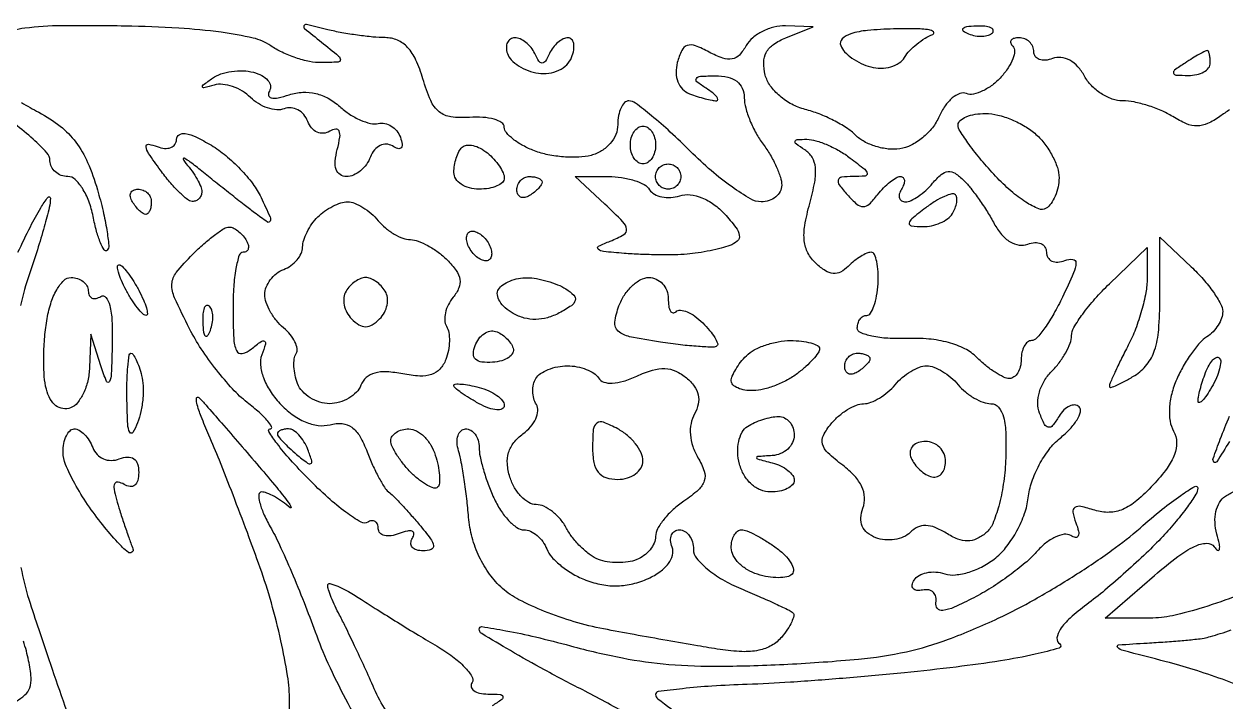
# Model space of a CAD drawing. Extents: x 0 to 102, y 0 to 135.
# Drawn here: x 84.59 to 92.66, y 46.05 to 50.6 of the extents above; entities that cross this region are included whole.
import ezdxf

# ---------------------------------------------------------------- set-up
doc = ezdxf.new("R2010")
doc.units = 0
doc.header["$MEASUREMENT"] = 0

msp = doc.modelspace()

# ---------------------------------------------------------------- linework, layer by layer
for points in [[(92.681981, 50.023216, 0.012662), (92.616142, 49.978606, -0.046897), (92.533784, 49.93067, -0.108341), (92.464247, 49.915299, -0.101894), (92.391951, 49.930059, -0.038463), (92.30004, 49.978067, 0.037403), (92.22335, 50.018333, 0.026311), (92.131982, 50.052317, 0.026674), (92.040575, 50.075672, 0.049244), (91.964324, 50.0832, -0.086342), (91.893715, 50.095485, -0.057682), (91.820014, 50.131977, -0.056227), (91.754513, 50.185743, -0.070049), (91.708086, 50.24925, 0.061565), (91.663641, 50.312252, 0.082942), (91.608947, 50.355401, 0.096726), (91.550183, 50.374198, 0.121376), (91.493609, 50.367098, -0.065783), (91.445555, 50.355591, -0.113189), (91.404898, 50.360567, -0.152124), (91.378144, 50.380868, -0.156189), (91.368, 50.412549, 0.104534), (91.360447, 50.448283, 0.099077), (91.339007, 50.47869, 0.09656), (91.306976, 50.499069, 0.093802), (91.2693, 50.5062, 0.058615), (91.235388, 50.502211, 0.175975), (91.216215, 50.489578, 0.251921), (91.213499, 50.47114, 0.109963), (91.227185, 50.449615, -0.220179), (91.239111, 50.417141, -0.070795), (91.227481, 50.365822, -0.055151), (91.196299, 50.305097, -0.037765), (91.148736, 50.243821, -0.045492), (91.089792, 50.189532, -0.052027), (91.024467, 50.149532, -0.059383), (90.962741, 50.128607, -0.144651), (90.915312, 50.132367, 0.184892), (90.871402, 50.1324, 0.084069), (90.821146, 50.102775, 0.066187), (90.77232, 50.049111, 0.0482), (90.732911, 49.978611, -0.065406), (90.687446, 49.90345, -0.051908), (90.620761, 49.835821, -0.053338), (90.544098, 49.78536, -0.083656), (90.469095, 49.761448, -0.063361), (90.391646, 49.760274, -0.046899), (90.3077, 49.777739, -0.04762), (90.230189, 49.809965, -0.074188), (90.172157, 49.852928, 0.053331), (90.11154, 49.901831, 0.025188), (90.024307, 49.951999, 0.024624), (89.926789, 49.995818, 0.031802), (89.833321, 50.025705, -0.061371), (89.744229, 50.060106, -0.055306), (89.66268, 50.116086, -0.058282), (89.59969, 50.184755, -0.092784), (89.565781, 50.256632, -0.066338), (89.555212, 50.341912, -0.124662), (89.572764, 50.408634, -0.116908), (89.62106, 50.461735, -0.05426), (89.703722, 50.505995), (89.8875, 50.580075), (89.701354, 50.585438, 0.067004), (89.624483, 50.577336, 0.056177), (89.547446, 50.549123, 0.058352), (89.481794, 50.506124, 0.091293), (89.438809, 50.454284, -0.061539), (89.392172, 50.390738, -0.160959), (89.342972, 50.364143, -0.13183), (89.280878, 50.369482, -0.035887), (89.190144, 50.409963, 0.031107), (89.096849, 50.45266, 0.171748), (89.042468, 50.454119, 0.206275), (89.005091, 50.421325, 0.047032), (88.975587, 50.340442, 0.068759), (88.967464, 50.272195, 0.088993), (88.979742, 50.210464, 0.099308), (89.011045, 50.161824, 0.109079), (89.057768, 50.130964, 0.014369), (89.109569, 50.112776, 0.014409), (89.162281, 50.097611, 0.014374), (89.208951, 50.08705, 0.054233), (89.238769, 50.084495, 0.403249), (89.247287, 50.093084, 0.18096), (89.241417, 50.109501, 0.0544), (89.213437, 50.136131, 0.019566), (89.1684, 50.1678, -0.023197), (89.106736, 50.211834, -0.409657), (89.103922, 50.233928, -0.220444), (89.13082, 50.248134, -0.011293), (89.23185, 50.251105, -0.056814), (89.314184, 50.242286, -0.107867), (89.37435, 50.214319, -0.127739), (89.411031, 50.167703, -0.098923), (89.424891, 50.10435, 0.062288), (89.434719, 50.035889, 0.029757), (89.463277, 49.95155, 0.02894), (89.504043, 49.865817, 0.036476), (89.551791, 49.79208, -0.028807), (89.599329, 49.721074, -0.02702), (89.639513, 49.643573, -0.028056), (89.667532, 49.570951, -0.078188), (89.676, 49.51713, -0.122813), (89.665468, 49.474899, -0.100768), (89.635799, 49.438927, -0.09104), (89.591423, 49.414759, -0.079446), (89.539147, 49.4064, -0.133205), (89.466129, 49.426204, -0.022269), (89.34309, 49.505805, -0.02304), (89.203488, 49.615236, -0.018625), (89.063894, 49.7448, 0.010257), (88.928826, 49.874437, 0.014497), (88.802972, 49.983795, 0.010567), (88.695083, 50.068439, 0.162437), (88.650847, 50.0832, 0.201339), (88.622322, 50.071228, 0.084685), (88.598128, 50.036396, 0.06476), (88.581687, 49.984857, 0.044893), (88.5762, 49.923867, -0.098732), (88.563081, 49.858078, -0.080132), (88.525197, 49.796779, -0.076004), (88.467731, 49.747826, -0.07466), (88.397921, 49.717913, -0.054015), (88.315015, 49.705565, -0.029872), (88.21255, 49.707594, -0.029438), (88.107768, 49.722187, -0.041544), (88.017221, 49.748252, -0.032861), (87.939733, 49.783697, -0.042369), (87.874261, 49.826537, -0.048147), (87.828447, 49.870108, -0.180489), (87.8148, 49.906683, 0.259227), (87.798074, 49.936777, 0.070519), (87.746459, 49.959544, 0.052621), (87.671282, 49.972407, 0.03318), (87.58215, 49.972227, -0.049174), (87.456736, 49.97598, -0.141483), (87.377655, 50.010284, -0.119072), (87.321058, 50.085764, -0.030021), (87.268555, 50.23125, 0.034921), (87.221722, 50.357151, 0.079515), (87.165893, 50.441508, 0.105274), (87.097788, 50.489892, 0.100646), (87.014755, 50.507355, -0.021799), (86.933467, 50.511445, -0.01071), (86.830548, 50.523363, -0.010605), (86.723995, 50.540331, -0.015176), (86.6304, 50.560228, 0.002954), (86.486376, 50.594545, 0.344702), (86.469994, 50.586915, 0.352923), (86.473673, 50.569447, 0.003013), (86.5881, 50.477163, -0.004305), (86.703018, 50.383993, -0.228307), (86.714565, 50.358949, -0.394635), (86.699578, 50.343452, -0.008676), (86.585774, 50.339691, -0.05464), (86.508015, 50.346981, -0.030046), (86.415615, 50.371833, -0.029586), (86.323818, 50.408706, -0.041495), (86.247374, 50.452888, 0.096681), (86.130106, 50.504449, 0.021923), (85.915155, 50.543039, 0.018926), (85.629578, 50.570524, 0.00969), (85.269885, 50.584459, 0.006631), (84.844045, 50.587049, 0.030403), (84.597579, 50.570272, 0.05541), (84.44285, 50.532495, 0.132747)], [(84.574963, 50.072089, 0.009499), (84.691234, 50.006858, -0.043237), (84.834448, 49.913296, -0.064483), (84.939203, 49.806745, -0.059862), (85.018475, 49.670994, -0.031793), (85.084489, 49.487524, -0.012389), (85.12204, 49.344668, -0.018365), (85.147189, 49.217697, -0.013784), (85.160897, 49.113852, -0.226004), (85.149488, 49.081688, -0.476498), (85.130242, 49.083696, -0.04594), (85.10503, 49.131458, -0.032551), (85.07872, 49.208569, -0.016585), (85.055312, 49.308287, 0.039508), (85.026292, 49.410605, 0.052681), (84.983384, 49.497077, 0.063856), (84.933968, 49.556536, 0.189688), (84.885525, 49.5756, -0.089161), (84.840875, 49.583626, -0.092534), (84.802463, 49.606664, -0.096721), (84.77619, 49.640999, -0.1082), (84.766111, 49.68135, 0.179936), (84.744015, 49.735838, 0.023212), (84.653288, 49.826141, 0.024697), (84.530846, 49.926633, 0.018276)], [(84.551274, 49.068, -0.008042), (84.634458, 49.239687, -0.018086), (84.70426, 49.366423, -0.032377), (84.752315, 49.436016, -0.708072), (84.768374, 49.430507, -0.06189), (84.761224, 49.368925, -0.007802), (84.727381, 49.238997, -0.009068), (84.681799, 49.085434, -0.007417), (84.627665, 48.922907, 0.033305), (84.568839, 48.710161, 0.018634)], [(86.360081, 45.876156, 0.042512), (86.374416, 46.058054, 0.038409), (86.360231, 46.228341, 0.014487), (86.315325, 46.463276, 0.014251), (86.251486, 46.717165, 0.016854), (86.176321, 46.953, 0.003794), (86.090465, 47.188324, 0.003028), (85.994439, 47.440772, 0.003061), (85.90268, 47.673435, 0.007722), (85.832257, 47.8413, -0.009933), (85.780593, 47.965993, -0.028149), (85.751282, 48.055444, -0.117215), (85.750321, 48.091025, -0.604347), (85.764641, 48.0951, -0.009744), (85.813019, 48.042255, -0.001175), (85.917046, 47.923521, -0.001397), (86.039959, 47.781766, -0.001149), (86.170375, 47.6298, -0.003934), (86.287862, 47.490049, -0.011762), (86.365176, 47.391995, -0.067494), (86.383384, 47.359394, -0.789459), (86.376866, 47.35485, 0.027362), (86.326097, 47.395323, 0.028268), (86.271744, 47.429536, 0.029446), (86.221534, 47.453568, 0.097186), (86.185697, 47.4606, 0.402114), (86.167686, 47.443321, 0.071784), (86.172904, 47.392259, 0.044233), (86.1989, 47.317239, 0.022447), (86.243904, 47.22795, -0.020151), (86.305691, 47.10675, -0.006715), (86.386504, 46.924679, -0.006672), (86.470696, 46.720413, -0.007556), (86.545857, 46.522237, 0.020492), (86.63163, 46.312598, 0.012595), (86.748775, 46.072872, 0.012623), (86.876845, 45.841185, 0.021964)], [(92.68098, 47.798694, -0.004269), (92.595577, 47.66352, -0.478188), (92.577063, 47.661537, -0.289707), (92.571644, 47.685608, -0.005155), (92.619511, 47.815585, -0.011142), (92.681858, 47.969243, -0.006984)], [(88.658661, 45.959185, 0.014943), (88.35803, 46.124232, -0.005588), (88.0852, 46.267441, -0.008876), (87.855304, 46.396729, -0.003495), (87.663272, 46.511067, -0.260583), (87.645983, 46.541478, -0.461973), (87.664901, 46.557817, -0.007064), (87.825884, 46.530633, -0.013154), (88.023749, 46.488932, -0.007653), (88.25895, 46.429043, 0.018176), (88.608013, 46.347942, 0.026979), (88.918879, 46.30477, 0.023569), (89.261874, 46.2921, 0.010222), (89.7183, 46.306095, 0.010249), (90.192259, 46.340085, 0.030702), (90.513074, 46.389712, 0.036306), (90.79499, 46.473053, 0.019517), (91.129261, 46.614005, 0.019045), (91.373813, 46.740129, 0.013019), (91.641884, 46.900922, 0.013139), (91.892512, 47.069674, 0.025735), (92.081011, 47.219115, -0.009993), (92.229466, 47.344615, -0.019178), (92.354181, 47.438143, -0.019224), (92.448145, 47.497931, -0.578894), (92.4678, 47.486644, -0.142444), (92.455737, 47.44516, -0.01521), (92.398778, 47.361254, -0.017764), (92.322819, 47.263851, -0.013394), (92.232831, 47.162204, -0.014053), (92.122967, 47.051042, -0.008313), (91.986055, 46.924377, -0.008314), (91.845086, 46.802403, -0.014123), (91.7227, 46.705757, 0.022192), (91.611918, 46.615336, 0.060505), (91.545233, 46.539459, 0.1204), (91.523417, 46.481588, 0.292454), (91.542347, 46.442219, -0.648255), (91.538606, 46.414276, -0.016954), (91.377176, 46.37245, -0.016261), (91.143604, 46.328232, -0.008224), (90.846927, 46.286989, -0.005624), (90.499601, 46.248474, -0.003975), (90.108705, 46.21271, -0.004011), (89.734501, 46.184491, -0.008446), (89.44351, 46.169826, 0.007143), (89.20839, 46.158591, 0.011815), (89.010398, 46.141589, 0.005486), (88.847173, 46.121864, 0.3753), (88.83016, 46.102525, 0.23722), (88.844232, 46.074293, 0.00258), (89.022644, 45.942176, 0.007383)], [(92.734631, 46.766597, -0.019083), (92.50767, 46.686941, -0.0195), (92.298593, 46.631236, -0.055404), (92.148923, 46.6146), (91.84741, 46.6146), (92.178755, 46.901545, -0.016108), (92.33341, 47.026992, -0.051407), (92.44683, 47.095994, -0.096711), (92.527358, 47.116643, -0.257678), (92.579092, 47.091895, 0.09131), (92.601196, 47.070527, 0.53195), (92.613557, 47.075628, 0.102917), (92.613434, 47.110778, 0.016078), (92.596801, 47.17853, -0.055338), (92.584012, 47.256614, -0.068007), (92.590206, 47.330151, -0.077786), (92.614184, 47.39105, -0.115925), (92.653511, 47.43233, -0.038721), (92.717887, 47.467616, -0.007161)], [(84.571361, 46.953174, 0.032059), (84.624155, 46.7415, 0.003692), (84.690543, 46.538384, 0.001643), (84.780887, 46.271647, 0.001626), (84.878356, 45.989949, 0.0022)], [(87.021985, 45.992615, -0.037317), (86.941937, 46.141692, 0.002905), (86.877281, 46.284936, 0.002798), (86.810169, 46.429213, 0.002767), (86.749624, 46.555669, 0.010188), (86.709287, 46.634602, -0.013723), (86.679087, 46.694743, -0.015591), (86.653573, 46.753973, -0.014895), (86.63508, 46.805306, -0.079162), (86.6304, 46.834682, -0.485545), (86.644666, 46.845909, -0.039949), (86.696595, 46.828866, -0.030203), (86.769256, 46.793104, -0.015572), (86.855746, 46.740208, 0.004293), (86.962188, 46.671763, 0.002154), (87.097771, 46.587031, 0.002138), (87.238772, 46.500587, 0.003164), (87.36322, 46.426096, -0.025894), (87.467918, 46.356777, -0.041313), (87.548618, 46.286115, -0.050435), (87.597901, 46.223685, -0.287837), (87.598181, 46.183318, 0.195677), (87.593293, 46.154339, 0.181674), (87.609826, 46.129038, 0.106894), (87.648748, 46.111675, 0.049577), (87.704057, 46.105705, -0.012421), (87.786726, 46.10295, -0.297593), (87.804514, 46.089799, -0.338386), (87.798444, 46.069959, -0.014326), (87.733564, 46.026269, 0.07523)], [(84.540351, 46.059068, 0.065739), (84.597465, 46.099469, 0.114863), (84.629798, 46.147227, 0.114331), (84.639396, 46.215965, 0.028367), (84.622787, 46.329187, 0.027522), (84.588359, 46.45997, 0.024557)], [(92.814402, 46.134864, 0.010384), (92.633528, 46.204377, 0.010248), (92.437812, 46.270464, 0.013417), (92.2563, 46.322329, -0.001426), (91.96832, 46.397196, -0.131549), (91.930901, 46.41856, -0.642845), (91.936996, 46.435142, -0.004675), (92.1294, 46.447964, 0.003478), (92.248967, 46.455644, 0.003957), (92.363372, 46.464704, 0.003598), (92.460377, 46.473862, 0.022047), (92.5101, 46.481144, 0.022371), (92.553798, 46.49157, 0.00665), (92.619551, 46.511355, 0.006657), (92.692916, 46.535576, 0.007141)]]:
    msp.add_lwpolyline(points, format="xyb")
for points in [[(90.98025, 50.584121, 0.018894), (90.917111, 50.579126, 0.168741), (90.892428, 50.56717, 0.470617), (90.893887, 50.551752, 0.054073), (90.929137, 50.533009, 0.051402), (90.975403, 50.519808, 0.05415), (91.022572, 50.516642, 0.060344), (91.063629, 50.523339, 0.126455), (91.091287, 50.539687, 0.296942), (91.095197, 50.558203, 0.208169), (91.079754, 50.573824, 0.077125), (91.039147, 50.583191, 0.028489)], [(87.8853, 50.5062, 0.140386), (87.855899, 50.497779, 0.144235), (87.835782, 50.475136, 0.116446), (87.828548, 50.440872, 0.073722), (87.835527, 50.40045, 0.115793), (87.861433, 50.358072, 0.056995), (87.910929, 50.318237, 0.052089), (87.97457, 50.286728, 0.052187), (88.043309, 50.269077, 0.072349), (88.113966, 50.268891, 0.07523), (88.180743, 50.288963, 0.081309), (88.234278, 50.325938, 0.109863), (88.266677, 50.374827, 0.048763), (88.280551, 50.42516, 0.089174), (88.280281, 50.467609, 0.138954), (88.266479, 50.495439, 0.211646), (88.242195, 50.5062, 0.117755), (88.20991, 50.49849, 0.059143), (88.174804, 50.475136, 0.053857), (88.142389, 50.440896, 0.053499), (88.11795, 50.40045, -0.029131), (88.090216, 50.349058, -0.260055), (88.0686, 50.337, -0.260055), (88.046984, 50.349058, -0.029131), (88.01925, 50.40045, 0.060104), (87.994082, 50.44089, 0.056498), (87.959545, 50.475136, 0.060733), (87.921312, 50.498418, 0.106817)], [(90.425806, 50.565653, 0.016088), (90.251979, 50.555255, 0.053351), (90.13981, 50.53269, 0.114229), (90.082149, 50.498704, 0.303085), (90.072108, 50.454253, 0.100549), (90.098612, 50.412613, 0.04671), (90.147409, 50.370655, 0.043693), (90.208825, 50.334711, 0.046633), (90.274252, 50.310905, 0.065997), (90.341501, 50.302524, 0.066757), (90.408337, 50.312021, 0.073165), (90.464641, 50.337201, 0.117739), (90.501049, 50.374763, -0.055532), (90.534476, 50.419068, -0.033067), (90.582997, 50.464033, -0.032764), (90.637981, 50.502937, -0.04799), (90.6912, 50.528931, 0.551275), (90.694583, 50.545226, 0.158908), (90.665587, 50.559329, 0.031019), (90.568628, 50.566661, 0.010258)], [(92.53125, 50.420305, 0.107356), (92.517781, 50.416503, 0.005891), (92.479036, 50.395299, 0.008918), (92.433352, 50.36851, 0.006384), (92.3832, 50.337, 0.011213), (92.312947, 50.289333, 0.309569), (92.305661, 50.269481, 0.327416), (92.321534, 50.256398, 0.011938), (92.40435, 50.253695, 0.055234), (92.460985, 50.25947, 0.075283), (92.50891, 50.277632, 0.095191), (92.541043, 50.304825, 0.17131), (92.5524, 50.337, 0.023625), (92.550871, 50.369332, 0.038557), (92.546187, 50.396368, 0.04613), (92.53943, 50.41542, 0.309048)], [(86.131214, 50.274713, -0.056998), (86.18821, 50.252629, -0.095772), (86.228167, 50.22068, -0.135527), (86.245068, 50.184398, -0.181996), (86.238154, 50.149118, 0.188743), (86.232886, 50.120245, 0.307476), (86.249887, 50.103373, 0.099614), (86.296613, 50.104009, 0.023794), (86.372068, 50.124062, -0.06324), (86.461968, 50.140515, -0.071178), (86.54944, 50.13285, -0.069658), (86.632769, 50.100662, -0.057026), (86.710474, 50.044996, 0.039542), (86.77666, 49.993997, 0.040995), (86.84928, 49.954744, 0.044488), (86.917485, 49.931788, 0.116777), (86.968787, 49.931621, -0.109545), (87.01241, 49.932101, -0.088146), (87.056025, 49.914527, -0.083297), (87.092955, 49.881804, -0.08294), (87.11725, 49.838774, -0.043111), (87.129571, 49.792891, -0.234199), (87.122566, 49.768887, -0.293892), (87.101166, 49.763308, -0.059305), (87.063778, 49.780686, 0.130748), (87.023176, 49.79296, 0.124054), (86.980947, 49.783812, 0.107326), (86.943497, 49.753899, 0.079306), (86.916851, 49.707862, -0.06678), (86.889241, 49.657295, -0.062326), (86.848715, 49.614452, -0.066577), (86.801984, 49.585431, -0.106087), (86.756169, 49.5756, -0.147595), (86.713201, 49.588566, -0.165472), (86.686913, 49.62267, -0.105583), (86.680154, 49.679529, -0.04095), (86.693947, 49.758029, 0.023162), (86.711225, 49.839306, 0.140712), (86.706278, 49.881596, 0.344253), (86.683467, 49.894406, 0.100879), (86.643129, 49.879567, -0.119928), (86.601563, 49.866029, -0.12508), (86.55913, 49.873432, -0.112463), (86.522042, 49.901369, -0.083903), (86.495901, 49.945596, 0.084546), (86.469047, 49.990897, 0.093309), (86.429488, 50.022948, 0.10046), (86.383522, 50.036895, 0.115702), (86.338207, 50.030693, -0.110987), (86.287852, 50.023322, -0.061704), (86.226742, 50.035645, -0.056928), (86.164815, 50.064495, -0.058993), (86.111803, 50.106283, 0.061456), (86.057527, 50.148637, 0.052887), (85.991825, 50.179104, 0.055481), (85.925156, 50.193851, 0.093517), (85.868245, 50.189308, -0.00659), (85.798902, 50.171382, -0.415926), (85.789135, 50.17735, -0.301815), (85.793855, 50.190188, -0.00525), (85.857215, 50.23559, -0.073638), (85.912883, 50.263466, -0.043881), (85.985187, 50.280359, -0.042891), (86.061924, 50.284668, -0.056596)], [(91.044089, 49.9986, -0.061896), (91.125687, 49.98846, -0.036274), (91.219265, 49.957471, -0.035746), (91.309792, 49.912195, -0.050127), (91.382489, 49.858588, -0.047229), (91.441692, 49.79386, -0.03951), (91.491754, 49.71532, -0.04119), (91.526094, 49.635474, -0.081135), (91.5372, 49.567481, -0.052032), (91.530753, 49.505699, -0.048406), (91.511661, 49.444986, -0.051848), (91.483577, 49.394186, -0.102507), (91.450258, 49.362653, -0.242664), (91.400769, 49.358812, -0.042095), (91.31499, 49.403778, -0.037561), (91.214513, 49.478907, -0.025582), (91.111858, 49.578107, -0.012986), (91.015552, 49.686725, -0.017342), (90.934266, 49.790443, -0.01463), (90.873113, 49.879677, -0.143866), (90.8604, 49.922947, -0.221835), (90.873912, 49.951904, -0.076879), (90.914359, 49.976377, -0.058462), (90.973751, 49.993064, -0.039296)], [(85.848807, 49.785571, -0.040524), (85.945558, 49.71729, -0.028323), (86.043092, 49.626025, -0.028694), (86.127129, 49.527179, -0.051617), (86.182159, 49.436219, -0.004463), (86.24281, 49.304671, -0.207693), (86.243201, 49.275764, -0.477106), (86.225051, 49.270458, -0.010128), (86.138902, 49.332766, -0.003871), (86.06934, 49.386106, -0.001589), (85.975779, 49.459483, -0.001572), (85.875845, 49.538885, -0.002016), (85.7844, 49.612618, 0.007874), (85.707831, 49.67289, 0.051358), (85.666092, 49.698394, 0.710552), (85.659618, 49.691864, 0.065636), (85.67865, 49.663163, -0.025009), (85.719125, 49.611715, -0.026667), (85.753336, 49.557541, -0.027538), (85.7775, 49.508134, -0.100288), (85.7844, 49.47408, -0.093521), (85.779564, 49.44845, -0.100377), (85.765762, 49.427062, -0.103778), (85.745154, 49.41324, -0.106873), (85.72095, 49.409059, -0.162467), (85.68777, 49.421699, -0.022265), (85.631844, 49.471812, -0.02367), (85.569093, 49.539399, -0.017991), (85.50671, 49.618955, -0.007999), (85.427827, 49.731095, -0.116404), (85.410635, 49.776052, -0.499375), (85.426744, 49.791925, -0.054581), (85.48556, 49.776445, 0.06717), (85.53515, 49.764715, 0.114848), (85.577118, 49.770226, 0.152375), (85.60475, 49.791745, 0.152847), (85.6152, 49.825132, -0.262917), (85.632854, 49.856384, -0.179429), (85.673894, 49.864163, -0.071536), (85.745308, 49.841241, -0.02004)], [(88.7454, 49.914, -0.148195), (88.777663, 49.904223, -0.098894), (88.805149, 49.876723, -0.082425), (88.823681, 49.835614, -0.064853), (88.83, 49.7871, -0.064853), (88.823681, 49.738586, -0.082425), (88.805149, 49.697477, -0.098894), (88.777663, 49.669977, -0.148195), (88.7454, 49.6602, -0.148195), (88.713137, 49.669977, -0.098894), (88.685651, 49.697477, -0.082425), (88.667119, 49.738586, -0.064853), (88.6608, 49.7871, -0.064853), (88.667119, 49.835614, -0.082425), (88.685651, 49.876723, -0.098894), (88.713137, 49.904223, -0.148195)], [(87.701266, 49.733707, -0.035119), (87.744711, 49.692171, -0.036176), (87.781449, 49.645353, -0.038704), (87.806997, 49.600279, -0.110009), (87.8148, 49.565241, -0.211751), (87.802212, 49.53685, -0.080835), (87.765097, 49.512808, -0.061523), (87.710379, 49.496444, -0.041949), (87.6456, 49.491, -0.064853), (87.580914, 49.499426, -0.082425), (87.526103, 49.524135, -0.098894), (87.489436, 49.560783, -0.148195), (87.4764, 49.6038, -0.043328), (87.480504, 49.651072, -0.036499), (87.492752, 49.699817, -0.038029), (87.510708, 49.742867, -0.078717), (87.532066, 49.772266, -0.171918), (87.561858, 49.78647, -0.082297), (87.604731, 49.783902, -0.066538), (87.65371, 49.765636, -0.050768)], [(89.8452, 49.825414, -0.070239), (89.9054, 49.816239, -0.028967), (89.983063, 49.787942, -0.027956), (90.064126, 49.747454, -0.032122), (90.13632, 49.699809, -0.007298), (90.233141, 49.62433, -0.190141), (90.24923, 49.596117, -0.431796), (90.23557, 49.578973, -0.020702), (90.154134, 49.5756, 0.028047), (90.078524, 49.571355, 0.298754), (90.055949, 49.552617, 0.241321), (90.061639, 49.520661, 0.020181), (90.116815, 49.453829, 0.029501), (90.180744, 49.390419, 0.18257), (90.223267, 49.374357, 0.196182), (90.26397, 49.390967, 0.034737), (90.319827, 49.453829, -0.027967), (90.360127, 49.500438, -0.032473), (90.403528, 49.53983, -0.034343), (90.443924, 49.56767, -0.134496), (90.472869, 49.5756, -0.192235), (90.490806, 49.568439, -0.184698), (90.499261, 49.550749, -0.108925), (90.495513, 49.523445, -0.050079), (90.4797, 49.491, 0.070726), (90.465538, 49.458626, 0.145901), (90.466048, 49.431251, 0.189549), (90.480739, 49.413197, 0.128987), (90.506648, 49.4064, 0.111964), (90.544211, 49.414918, 0.038166), (90.592969, 49.442984, 0.035685), (90.643843, 49.483283, 0.034215), (90.689243, 49.530941, -0.041063), (90.746546, 49.589472, -0.156539), (90.79296, 49.609279, -0.170409), (90.839787, 49.597583, -0.050805), (90.89774, 49.550346, -0.029824), (90.945065, 49.497011, -0.013291), (91.001148, 49.421615, -0.013102), (91.056439, 49.338458, -0.017295), (91.102129, 49.259755, 0.052169), (91.151301, 49.187203, 0.080898), (91.20857, 49.138032, 0.100082), (91.26879, 49.116151, 0.129576), (91.326991, 49.122502, -0.073164), (91.375011, 49.133257, -0.121506), (91.415702, 49.126375, -0.152538), (91.442558, 49.103192, -0.139884), (91.4526, 49.068, 0.137292), (91.462469, 49.032735, 0.1524), (91.48893, 49.009407, 0.122878), (91.529, 49.002299, 0.074498), (91.576275, 49.012756, -0.112137), (91.63038, 49.02055, -0.409436), (91.650885, 48.996852, -0.087749), (91.634366, 48.929048, -0.007734), (91.560606, 48.768007, -0.017945), (91.502209, 48.656072, -0.02563), (91.441946, 48.561636, -0.023771), (91.386761, 48.491517, -0.217456), (91.352331, 48.4758, 0.178251), (91.326024, 48.466114, 0.09216), (91.303648, 48.438523, 0.072221), (91.288498, 48.397452, 0.052352), (91.2834, 48.3489, -0.06001), (91.277554, 48.300371, -0.078801), (91.260324, 48.259277, -0.097), (91.234806, 48.231758, -0.158739), (91.204843, 48.222, -0.113725), (91.165405, 48.231088, -0.029336), (91.108098, 48.263264, -0.028307), (91.045359, 48.308707, -0.02549), (90.985812, 48.362474, 0.080227), (90.904824, 48.420941, 0.050287), (90.79541, 48.462711, 0.043827), (90.663394, 48.486271, 0.032053), (90.514469, 48.489983, -0.023947), (90.38766, 48.491089, -0.038732), (90.280793, 48.505499, -0.04615), (90.204679, 48.529352, -0.302466), (90.1836, 48.561009, -0.073922), (90.188372, 48.593106, -0.088096), (90.202238, 48.620345, -0.100508), (90.222853, 48.638566, -0.131382), (90.24705, 48.64506, 0.259705), (90.272327, 48.65917, 0.052544), (90.295445, 48.707213, 0.043234), (90.313412, 48.775552, 0.028267), (90.3227, 48.85656, 0.026205), (90.323125, 48.937592, 0.042388), (90.314065, 49.005889, 0.052915), (90.29801, 49.05396, 0.293715), (90.27617, 49.068, 0.107118), (90.247251, 49.061733, 0.031453), (90.206934, 49.040242, 0.030017), (90.163436, 49.009669, 0.028195), (90.122944, 48.973504, -0.074438), (90.071706, 48.93561, -0.14527), (90.02234, 48.925619, -0.121712), (89.969464, 48.943794, -0.044541), (89.906663, 48.992771, -0.082138), (89.852393, 49.063346, -0.097132), (89.827716, 49.143698, -0.069659), (89.831335, 49.247685, -0.023885), (89.864547, 49.39507, 0.021131), (89.897847, 49.539143, 0.069377), (89.902362, 49.636471, 0.111189), (89.880209, 49.704772, 0.118228), (89.831258, 49.755207, -0.013428), (89.773295, 49.794169, -0.295193), (89.766111, 49.812259, -0.343219), (89.779747, 49.824063, -0.015818)], [(88.9146, 49.6602, -0.099038), (88.946887, 49.653741, -0.097945), (88.974349, 49.635349, -0.097945), (88.992741, 49.607887, -0.099038), (88.9992, 49.5756, -0.099038), (88.992741, 49.543313, -0.097945), (88.974349, 49.515851, -0.097945), (88.946887, 49.497459, -0.099038), (88.9146, 49.491, -0.099038), (88.882313, 49.497459, -0.097945), (88.854851, 49.515851, -0.097945), (88.836459, 49.543313, -0.099038), (88.83, 49.5756, -0.099038), (88.836459, 49.607887, -0.097945), (88.854851, 49.635349, -0.097945), (88.882313, 49.653741, -0.099038)], [(87.984, 49.5756, -0.042167), (88.016389, 49.572864, -0.061769), (88.043749, 49.564641, -0.081139), (88.062301, 49.552559, -0.210953), (88.0686, 49.538293, -0.151918), (88.063055, 49.520465, -0.038439), (88.043749, 49.496586, -0.035638), (88.016383, 49.471457, -0.029505), (87.984, 49.4487, -0.082592), (87.951674, 49.435459, -0.161196), (87.924251, 49.438091, -0.182303), (87.906023, 49.455979, -0.108972), (87.8994, 49.486007, -0.093332), (87.90584, 49.520207, -0.09642), (87.924251, 49.549282, -0.099167), (87.95172, 49.568742, -0.105053)], [(88.512955, 49.5756, -0.036396), (88.602098, 49.569102, -0.040611), (88.686051, 49.549738, -0.044559), (88.753589, 49.521427, -0.133593), (88.789827, 49.487559, 0.130325), (88.821676, 49.457407, 0.074735), (88.871697, 49.439167, 0.06618), (88.931523, 49.435076, 0.060938), (88.992125, 49.446455, -0.104758), (89.062303, 49.453395, -0.068762), (89.141326, 49.433429, -0.06118), (89.220901, 49.38923, -0.051552), (89.292621, 49.32476, -0.018854), (89.368269, 49.234557, -0.124315), (89.391711, 49.181031, -0.257875), (89.378371, 49.143237, -0.093981), (89.327966, 49.113069, -0.026346), (89.271069, 49.095517, -0.012141), (89.195444, 49.078426, -0.011987), (89.114859, 49.06426, -0.016271), (89.0415, 49.055601, -0.017037), (88.958909, 49.051395, -0.007124), (88.847449, 49.051108, -0.007039), (88.728059, 49.054184, -0.009066), (88.6185, 49.060542, -0.006531), (88.480071, 49.072917, -0.157618), (88.444976, 49.088375, -0.530765), (88.447643, 49.108364, -0.022111), (88.525809, 49.143084, 0.033725), (88.617382, 49.186331, 0.312282), (88.635694, 49.223593, 0.160091), (88.611002, 49.272678, 0.009301), (88.488707, 49.390938), (88.290495, 49.5756)], [(85.356407, 49.491, -0.093332), (85.390607, 49.48456, -0.09642), (85.419682, 49.466149, -0.099167), (85.439142, 49.43868, -0.105053), (85.446, 49.4064, -0.042167), (85.443264, 49.374011, -0.061769), (85.435041, 49.346651, -0.081139), (85.422959, 49.328099, -0.210953), (85.408693, 49.3218, -0.151918), (85.390865, 49.327345, -0.038439), (85.366986, 49.346651, -0.035638), (85.341857, 49.374017, -0.029505), (85.3191, 49.4064, -0.082592), (85.305859, 49.438726, -0.161196), (85.308491, 49.466149, -0.182303), (85.326379, 49.484377, -0.108972)], [(90.841546, 49.453454, 0.267646), (90.81775, 49.459845, 0.038539), (90.768375, 49.442507, 0.035169), (90.707786, 49.410573, 0.023083), (90.642724, 49.365916, 0.008225), (90.548867, 49.29245, 0.185352), (90.531966, 49.263182, 0.426116), (90.545653, 49.245121, 0.02447), (90.622757, 49.239891, 0.057465), (90.681615, 49.245558, 0.05103), (90.740172, 49.264495, 0.054023), (90.789771, 49.293071, 0.096951), (90.821579, 49.327429, 0.043797), (90.840274, 49.364598, 0.055399), (90.850447, 49.401668, 0.066195), (90.851233, 49.43321, 0.171177)], [(86.763861, 49.4064, -0.097175), (86.80955, 49.397436, -0.04176), (86.865156, 49.369123, -0.039252), (86.921141, 49.328055, -0.041704), (86.9688, 49.2795, 0.045898), (87.017263, 49.230945, 0.040787), (87.075639, 49.189877, 0.04303), (87.1347, 49.161671, 0.090127), (87.184616, 49.1526, -0.090331), (87.236545, 49.143141, -0.035924), (87.302565, 49.11269, -0.034082), (87.370834, 49.068728, -0.036303), (87.430977, 49.016737, -0.039796), (87.492041, 48.945094, -0.116415), (87.516826, 48.885564, -0.142598), (87.509936, 48.828696, -0.072345), (87.472037, 48.766643, 0.05649), (87.439493, 48.716956, 0.060163), (87.419728, 48.66227, 0.067499), (87.415009, 48.611041, 0.128356), (87.427091, 48.57174, -0.099621), (87.442329, 48.530634, -0.044604), (87.446221, 48.472856, -0.04178), (87.439459, 48.408948, -0.044401), (87.4222, 48.348394, -0.093869), (87.383013, 48.284993, -0.128039), (87.326891, 48.248598, -0.094773), (87.246836, 48.237998, -0.035029), (87.133477, 48.252515, 0.034989), (87.025825, 48.266309, 0.080906), (86.94499, 48.257875, 0.113362), (86.888155, 48.227473, 0.122468), (86.852208, 48.176055, -0.102134), (86.821999, 48.128922, -0.06678), (86.77098, 48.089006, -0.063192), (86.70788, 48.062005, -0.069639), (86.642106, 48.0528, -0.075636), (86.57601, 48.062856, -0.064679), (86.511961, 48.09232, -0.066831), (86.459566, 48.135898, -0.094564), (86.427677, 48.187334, -0.039618), (86.411001, 48.24379, -0.039675), (86.403449, 48.302142, -0.042674), (86.405309, 48.353943, -0.108518), (86.417694, 48.389249, 0.180381), (86.424365, 48.422731, 0.074068), (86.410101, 48.467546, 0.060105), (86.3785, 48.516195, 0.045516), (86.333369, 48.561173, -0.049516), (86.285169, 48.609982, -0.041873), (86.244403, 48.670022, -0.043783), (86.216476, 48.731685, -0.08464), (86.2074, 48.784914, -0.095347), (86.216869, 48.834121, -0.066847), (86.244677, 48.883401, -0.064538), (86.285788, 48.925282, -0.074982), (86.3343, 48.952806, 0.064023), (86.38282, 48.978954, 0.061388), (86.423923, 49.016846, 0.066255), (86.451786, 49.060212, 0.110135), (86.4612, 49.102431, -0.078295), (86.468442, 49.148396, -0.038087), (86.491021, 49.203534, -0.036578), (86.523869, 49.258588, -0.043612), (86.56272, 49.30488, -0.043102), (86.608916, 49.343731, -0.036436), (86.663682, 49.376578, -0.037981), (86.718404, 49.399168, -0.079055)], [(85.967407, 49.2372, -0.110637), (85.994476, 49.231136, -0.050418), (86.025711, 49.212349, -0.046506), (86.055993, 49.184964, -0.047304), (86.0805, 49.1526, -0.060947), (86.095436, 49.120189, -0.130046), (86.096844, 49.092851, -0.191547), (86.084981, 49.074968, -0.152819), (86.062716, 49.068, 0.330192), (86.035434, 49.047779, 0.028475), (86.013707, 48.95829, 0.028755), (85.998706, 48.837685, 0.017655), (85.994273, 48.694519, 0.00913), (85.998906, 48.4897, 0.095396), (86.018068, 48.408261, 0.359561), (86.056107, 48.389454, 0.112938), (86.11749, 48.419569, -0.012176), (86.182911, 48.469995, -0.297353), (86.204774, 48.471183, -0.350158), (86.212123, 48.452424, -0.01445), (86.187156, 48.37933, 0.116788), (86.178511, 48.310821, 0.06263), (86.198226, 48.227412, 0.054382), (86.242752, 48.138848, 0.043907), (86.308258, 48.054839, 0.045281), (86.391019, 47.980734, 0.059714), (86.47881, 47.930411, 0.068212), (86.56548, 47.906891, 0.096436), (86.645085, 47.911953, -0.085765), (86.726305, 47.918846, -0.136599), (86.791177, 47.894579, -0.105921), (86.845128, 47.834326, -0.038992), (86.894136, 47.730566, 0.014734), (86.93104, 47.641495, 0.017176), (86.971427, 47.559277, 0.016331), (87.009932, 47.492587, 0.091907), (87.037543, 47.462322, -0.035847), (87.068833, 47.434901, -0.006565), (87.122209, 47.379458, -0.007028), (87.183021, 47.312755, -0.006336), (87.244102, 47.24205, -0.013017), (87.319868, 47.147158, -0.127579), (87.339375, 47.100235, -0.361749), (87.323567, 47.074682, -0.080818), (87.268973, 47.0658, -0.071942), (87.225587, 47.072075, -0.147661), (87.197139, 47.090733, -0.188982), (87.187856, 47.118414, -0.126563), (87.1979, 47.150677, 0.116251), (87.207779, 47.180279, 0.34402), (87.196921, 47.197144, 0.145432), (87.164265, 47.198688, 0.031216), (87.109578, 47.181532, -0.053235), (87.055661, 47.167187, -0.096133), (87.010154, 47.168917, -0.14465), (86.980318, 47.185881, -0.194004), (86.9688, 47.214448, 0.089478), (86.963413, 47.244308, 0.168268), (86.947987, 47.262985, 0.177028), (86.92496, 47.267571, 0.100267), (86.897948, 47.257597, -0.280979), (86.853651, 47.257342, -0.022397), (86.751847, 47.325046, -0.025131), (86.63053, 47.423535, -0.016286), (86.500079, 47.548704, -0.01019), (86.379563, 47.677262, -0.019956), (86.289943, 47.785224, -0.021895), (86.233966, 47.865461, -0.591356), (86.24394, 47.8836, 0.553394), (86.252837, 47.897794, 0.066534), (86.227825, 47.935652, 0.032545), (86.171194, 47.992692, 0.014355), (86.089549, 48.060797, -0.039745), (85.991616, 48.151295, -0.02025), (85.882974, 48.279007, -0.019984), (85.78098, 48.420543, -0.028189), (85.702652, 48.554809, -0.011158), (85.602303, 48.762851, -0.117903), (85.584402, 48.854745, -0.161261), (85.613815, 48.932394, -0.025888), (85.723812, 49.054412, -0.015384), (85.798256, 49.12441, -0.020034), (85.870768, 49.183506, -0.018059), (85.933771, 49.227318, -0.143858)], [(87.6456, 49.1949, -0.064269), (87.677962, 49.168627, -0.051777), (87.705349, 49.133122, -0.053414), (87.723979, 49.094242, -0.085235), (87.7302, 49.058014, -0.117858), (87.723496, 49.02997, -0.186277), (87.705349, 49.013624, -0.154201), (87.67795, 49.01201, -0.076764), (87.6456, 49.0257, -0.064269), (87.613238, 49.051973, -0.051777), (87.585851, 49.087478, -0.053414), (87.567221, 49.126358, -0.085235), (87.561, 49.162586, -0.117858), (87.567704, 49.19063, -0.186277), (87.585851, 49.206976, -0.154201), (87.61325, 49.20859, -0.076764)], [(92.424038, 48.97113, -0.022998), (92.504548, 48.887404, -0.026749), (92.572807, 48.800594, -0.027251), (92.621805, 48.722158, -0.122987), (92.635538, 48.670354, -0.09023), (92.628212, 48.626515, -0.053652), (92.604983, 48.578763, -0.051401), (92.570492, 48.534566, -0.061034), (92.529469, 48.501154, 0.072213), (92.481613, 48.460373, 0.025594), (92.425622, 48.389654, 0.024776), (92.371221, 48.304587, 0.026677), (92.326951, 48.216583, 0.040351), (92.293334, 48.119103, 0.047827), (92.278218, 48.022891, 0.053372), (92.282239, 47.93626, 0.089534), (92.305893, 47.867564, -0.120125), (92.326403, 47.793772, -0.099245), (92.312891, 47.713052, -0.068637), (92.261999, 47.620059, -0.027408), (92.169049, 47.508035, -0.029784), (92.059222, 47.402844, -0.07388), (91.964908, 47.344134, -0.096799), (91.874208, 47.324203, -0.08285), (91.777241, 47.338067, 0.021667), (91.683199, 47.363488, 0.203534), (91.642891, 47.356115, 0.305251), (91.629914, 47.325057, 0.042438), (91.650333, 47.254469, -0.029719), (91.668229, 47.198019, -0.15667), (91.666201, 47.166001, -0.35293), (91.648469, 47.155891, -0.098612), (91.616341, 47.167874, 0.180045), (91.572106, 47.176717, 0.071183), (91.511935, 47.158031, 0.058195), (91.446098, 47.116802, 0.04437), (91.38466, 47.05789, -0.038342), (91.310228, 46.984777, -0.017177), (91.202247, 46.900023, -0.016888), (91.081397, 46.817817, -0.022003), (90.965275, 46.751397, -0.013451), (90.833418, 46.687919, -0.072594), (90.757113, 46.666239, -0.251862), (90.721492, 46.67971, -0.233161), (90.711475, 46.717725, 0.10431), (90.711184, 46.757231, 0.150634), (90.694119, 46.787436, 0.145928), (90.66251, 46.803402, 0.095911), (90.621462, 46.802854, -0.072501), (90.582615, 46.800527, -0.199063), (90.558699, 46.812914, -0.226322), (90.552398, 46.837108, -0.091047), (90.565131, 46.869745, -0.12951), (90.597659, 46.900639, -0.07486), (90.648623, 46.919393, -0.06641), (90.709511, 46.923695, -0.061389), (90.771129, 46.912183, 0.103527), (90.842571, 46.904941, 0.049574), (90.93329, 46.923745, 0.046092), (91.027959, 46.963275, 0.048282), (91.112214, 47.01898, 0.059834), (91.187277, 47.096297, 0.038797), (91.254977, 47.201102, 0.038707), (91.305892, 47.315544, 0.058037), (91.330292, 47.422019, -0.05691), (91.354383, 47.528236, -0.038631), (91.404315, 47.641888, -0.038835), (91.470589, 47.745558, -0.061), (91.543972, 47.821496, 0.032899), (91.611117, 47.883602, 0.053178), (91.658318, 47.945391, 0.072579), (91.680558, 47.997823, 0.266469), (91.671485, 48.031315, 0.18527), (91.643075, 48.043969, 0.12371), (91.607734, 48.037042, 0.089085), (91.570364, 48.010508, 0.055585), (91.537151, 47.968121, -0.027202), (91.493746, 47.905748, -0.274378), (91.465434, 47.894673, -0.242799), (91.439604, 47.913868, -0.022233), (91.406634, 47.989547, -0.093697), (91.394557, 48.056084, -0.068225), (91.405338, 48.13068, -0.063916), (91.437136, 48.204359, -0.062661), (91.486683, 48.268169, 0.034809), (91.538389, 48.327623, 0.033443), (91.582109, 48.394447, 0.035285), (91.612457, 48.458583, 0.093122), (91.6218, 48.508315, -0.134317), (91.636924, 48.563599, -0.023955), (91.696354, 48.653919, -0.024374), (91.778431, 48.755705, -0.019868), (91.8756, 48.8565), (92.1294, 49.099656), (92.128879, 48.893478, -0.046037), (92.11975, 48.797198, -0.022302), (92.091387, 48.676683, -0.021903), (92.050413, 48.552848, -0.029356), (92.001979, 48.44498, 0.005245), (91.953561, 48.349719, 0.007473), (91.912724, 48.264045, 0.004486), (91.880222, 48.191438, 0.103343), (91.8756, 48.169313, 0.502207), (91.885095, 48.162244, 0.028276), (91.925302, 48.176801, 0.025231), (91.97987, 48.203456, 0.013356), (92.0448, 48.241633, 0.085584), (92.127116, 48.315152, 0.088951), (92.178724, 48.41107, 0.060189), (92.206042, 48.548701, 0.01893), (92.214, 48.75883), (92.214, 49.170359)], [(85.228547, 48.9834, -0.205392), (85.249988, 48.974205, -0.023718), (85.285021, 48.933697, -0.025446), (85.323632, 48.87901, -0.018122), (85.3614, 48.8142, -0.018363), (85.393139, 48.749271, -0.03505), (85.412927, 48.694702, -0.048507), (85.419965, 48.656216, -0.439016), (85.409653, 48.645, -0.205392), (85.388212, 48.654195, -0.023718), (85.353179, 48.694702, -0.025446), (85.314568, 48.74939, -0.018122), (85.2768, 48.8142, -0.018363), (85.245061, 48.879129, -0.03505), (85.225273, 48.933697, -0.048507), (85.218235, 48.972184, -0.439016)], [(84.907169, 48.8988, -0.075785), (84.951424, 48.892054, -0.089185), (84.988975, 48.872482, -0.100729), (85.014078, 48.843374, -0.128417), (85.023, 48.809207, 0.108972), (85.029623, 48.779179, 0.182303), (85.047851, 48.761291, 0.161196), (85.075274, 48.758659, 0.082592), (85.1076, 48.7719, -0.386734), (85.141359, 48.765601, -0.10262), (85.167059, 48.711541, -0.048081), (85.181991, 48.607951, -0.017553), (85.183767, 48.459643, -0.003596), (85.177453, 48.251473, -0.10647), (85.164476, 48.200576, -0.648202), (85.145377, 48.201364, -0.017358), (85.1076, 48.3066), (85.039866, 48.5181), (85.031433, 48.294501, -0.048365), (85.019416, 48.205596, -0.052534), (84.990649, 48.12322, -0.059016), (84.95049, 48.059, -0.132683), (84.904436, 48.025405, -0.125755), (84.853289, 48.019435, -0.129883), (84.806245, 48.038899, -0.104919), (84.767752, 48.083583, -0.061639), (84.741551, 48.149392, -0.047296), (84.727714, 48.234456, -0.018173), (84.724072, 48.354267, -0.017802), (84.729523, 48.485394, -0.020934), (84.744284, 48.608838, -0.034519), (84.771008, 48.723033, -0.05328), (84.810951, 48.816113, -0.068349), (84.858215, 48.878505, -0.199071)], [(86.8842, 48.8988, 0.100929), (86.851486, 48.892129, 0.052079), (86.814806, 48.871783, 0.048757), (86.780021, 48.84201, 0.053016), (86.752744, 48.806829, 0.11056), (86.738121, 48.764599, 0.077894), (86.740256, 48.714218, 0.072722), (86.758337, 48.663591, 0.074436), (86.790051, 48.620709, 0.05809), (86.839566, 48.581533, 0.139213), (86.8842, 48.56886, 0.139213), (86.928834, 48.581533, 0.05809), (86.978349, 48.620709, 0.074436), (87.010063, 48.663591, 0.072722), (87.028144, 48.714218, 0.077894), (87.030279, 48.764599, 0.11056), (87.015656, 48.806829, 0.053016), (86.988379, 48.84201, 0.048757), (86.953594, 48.871783, 0.052079), (86.916914, 48.892129, 0.100929)], [(87.967843, 48.897505, -0.041794), (88.031159, 48.891625, -0.026571), (88.103298, 48.87479, -0.026639), (88.172826, 48.850535, -0.043936), (88.228079, 48.821998, -0.052282), (88.281248, 48.779959, -0.273345), (88.290584, 48.745373, -0.180494), (88.264839, 48.709851, -0.023781), (88.183595, 48.661267, -0.053443), (88.104219, 48.629138, -0.066407), (88.025485, 48.617624, -0.068538), (87.948504, 48.62724, -0.062348), (87.874286, 48.657373, -0.053348), (87.821424, 48.694857, -0.075354), (87.784427, 48.739052, -0.0975), (87.768366, 48.782757, -0.179738), (87.775713, 48.8194, -0.106238), (87.804856, 48.84974, -0.051982), (87.852394, 48.875096, -0.048242), (87.909481, 48.892113, -0.050631)], [(88.784974, 48.8988, -0.107967), (88.834429, 48.887995, -0.099627), (88.876522, 48.857381, -0.095613), (88.904746, 48.81163, -0.090773), (88.9146, 48.7578, 0.035486), (88.918199, 48.707154, 0.09827), (88.929984, 48.673603, 0.234237), (88.947296, 48.662337, 0.229436), (88.966971, 48.669171, -0.221509), (88.996355, 48.679878, -0.07701), (89.041236, 48.668882, -0.05856), (89.093818, 48.639402, -0.039379), (89.146243, 48.594643, -0.021843), (89.192631, 48.544014, -0.03584), (89.226695, 48.496939, -0.041266), (89.246231, 48.458693, -0.31986), (89.241921, 48.440234, -0.191767), (89.216722, 48.431226, -0.00764), (89.117425, 48.436283, -0.012517), (88.997847, 48.447219, -0.008427), (88.861947, 48.465413, -0.012509), (88.655571, 48.501893, -0.130483), (88.579123, 48.539718, -0.251783), (88.556832, 48.599208, -0.0557), (88.584271, 48.70845, -0.055531), (88.621094, 48.781246, -0.058217), (88.672546, 48.842885, -0.064914), (88.73013, 48.884807, -0.125563)], [(85.835513, 48.706688, 0.296942), (85.816997, 48.710597, 0.208169), (85.801376, 48.695154, 0.077125), (85.792009, 48.654547, 0.028489), (85.791079, 48.59565, 0.018894), (85.796074, 48.532511, 0.168741), (85.80803, 48.507828, 0.470617), (85.823448, 48.509287, 0.054073), (85.842191, 48.544537, 0.051402), (85.855392, 48.590803, 0.05415), (85.858558, 48.637972, 0.060344), (85.851861, 48.679029, 0.126455)], [(87.756486, 48.537538, -0.063549), (87.792968, 48.519975, -0.046933), (87.828143, 48.492142, -0.04763), (87.856868, 48.458884, -0.074003), (87.873986, 48.425143, -0.206312), (87.871227, 48.392824, -0.119673), (87.84479, 48.3633, -0.082414), (87.797366, 48.341099, -0.049589), (87.736035, 48.330301, -0.047028), (87.663926, 48.331656, -0.164051), (87.622342, 48.351131, -0.213577), (87.607398, 48.387822, -0.083278), (87.618535, 48.442696, -0.068745), (87.643594, 48.488167, -0.08207), (87.678822, 48.522059, -0.095081), (87.718462, 48.539415, -0.137064)], [(89.73522, 48.4758, -0.026299), (89.809781, 48.471876, -0.041556), (89.872642, 48.459901, -0.050556), (89.917029, 48.442566, -0.281459), (89.9298, 48.421677, -0.155757), (89.920944, 48.393937, -0.027186), (89.88631, 48.350438, -0.027231), (89.838436, 48.302163, -0.021457), (89.78175, 48.255167, -0.039977), (89.714218, 48.211939, -0.02971), (89.6337, 48.175004, -0.030327), (89.553028, 48.149159, -0.057873), (89.48565, 48.140091, -0.043798), (89.428973, 48.144029, -0.064272), (89.38109, 48.158071, -0.084941), (89.348725, 48.17942, -0.207452), (89.3376, 48.20508, -0.102712), (89.344432, 48.237989, -0.032763), (89.367421, 48.2827, -0.031128), (89.400268, 48.330439, -0.030136), (89.43912, 48.37428, -0.075503), (89.492, 48.413216, -0.038434), (89.567976, 48.445978, -0.037078), (89.653271, 48.46832, -0.045545)], [(85.309233, 48.3912, -0.258887), (85.324039, 48.382983, -0.027787), (85.343615, 48.347313, -0.028607), (85.363411, 48.299042, -0.019052), (85.380735, 48.241799, -0.054466), (85.391001, 48.172444, -0.030365), (85.389071, 48.086979, -0.029934), (85.376498, 47.999747, -0.042363), (85.354248, 47.924549, -0.043469), (85.322158, 47.859653, -0.595733), (85.30147, 47.860685, -0.100438), (85.2879, 47.914691, -0.006806), (85.282746, 48.07395, -0.009589), (85.282799, 48.19559, -0.015922), (85.288074, 48.298008, -0.009757), (85.296529, 48.379963, -0.378823)], [(90.1836, 48.3912, -0.042167), (90.215989, 48.388464, -0.061769), (90.243349, 48.380241, -0.081139), (90.261901, 48.368159, -0.210953), (90.2682, 48.353893, -0.151918), (90.262655, 48.336065, -0.038439), (90.243349, 48.312186, -0.035638), (90.215983, 48.287057, -0.029505), (90.1836, 48.2643, -0.082592), (90.151274, 48.251059, -0.161196), (90.123851, 48.253691, -0.182303), (90.105623, 48.271579, -0.108972), (90.099, 48.301607, -0.093332), (90.10544, 48.335807, -0.09642), (90.123851, 48.364882, -0.099167), (90.15132, 48.384342, -0.105053)], [(92.612906, 48.358894, -0.217548), (92.622358, 48.333552, -0.045448), (92.614503, 48.28557, -0.039963), (92.594216, 48.226916, -0.028467), (92.562727, 48.164895, -0.015998), (92.527999, 48.109342, -0.041459), (92.498563, 48.07246, -0.123862), (92.479849, 48.06052, -0.497549), (92.470373, 48.067031, -0.060438), (92.47267, 48.097507, -0.014282), (92.484051, 48.147337, -0.014497), (92.500547, 48.204253, -0.01383), (92.520551, 48.261029, -0.033338), (92.543619, 48.310924, -0.064271), (92.569441, 48.346483, -0.109577), (92.593613, 48.362881, -0.299281)], [(88.2378, 48.3066, -0.046546), (88.302435, 48.30057, -0.046167), (88.365025, 48.282686, -0.050134), (88.416639, 48.256417, -0.112032), (88.447328, 48.22519, 0.177845), (88.482454, 48.197634, 0.090672), (88.53881, 48.190131, 0.06318), (88.613684, 48.203346, 0.031672), (88.703616, 48.237628, -0.03392), (88.80998, 48.277629, -0.082615), (88.892819, 48.28821, -0.09909), (88.96519, 48.270857, -0.065052), (89.037907, 48.224982, -0.062213), (89.089632, 48.169881, -0.102468), (89.115899, 48.111893, -0.108115), (89.116249, 48.050504, -0.07527), (89.091754, 47.985418, 0.080196), (89.067652, 47.919423, 0.066452), (89.063356, 47.844654, 0.061983), (89.079124, 47.766515, 0.054101), (89.113992, 47.690692, -0.051263), (89.156002, 47.600683, -0.162864), (89.156747, 47.535149, -0.135307), (89.11721, 47.47487, -0.03131), (89.02035, 47.3999, 0.035458), (88.947509, 47.342548, 0.038913), (88.885915, 47.277109, 0.042325), (88.843043, 47.213459, 0.127726), (88.83, 47.163232, -0.104341), (88.82056, 47.118488, -0.066681), (88.792723, 47.072985, -0.062715), (88.751616, 47.033652, -0.068022), (88.7031, 47.007006, -0.05646), (88.645075, 46.991967, -0.036098), (88.57551, 46.987184, -0.036021), (88.505713, 46.992466, -0.054771), (88.44695, 47.007908, -0.066946), (88.391274, 47.038332, -0.034589), (88.330632, 47.089716, -0.033642), (88.274596, 47.15215, -0.043224), (88.232473, 47.216753, 0.052685), (88.191099, 47.277664, 0.051227), (88.137554, 47.329221, 0.055602), (88.08051, 47.364434, 0.110939), (88.029024, 47.376, -0.13431), (87.979478, 47.389554, -0.068014), (87.928384, 47.430022, -0.059937), (87.883546, 47.489571, -0.054635), (87.852433, 47.559904, -0.057727), (87.835187, 47.648621, -0.092477), (87.843458, 47.725092, -0.095922), (87.878323, 47.791502, -0.066278), (87.939804, 47.850375, 0.056204), (87.991402, 47.897837, 0.071627), (88.026352, 47.952143, 0.08723), (88.040025, 48.004638, 0.159933), (88.029779, 48.047171, -0.074989), (88.012342, 48.08797, -0.058637), (88.005754, 48.135747, -0.059508), (88.010441, 48.182943, -0.084128), (88.0263, 48.222, -0.108893), (88.057788, 48.25444, -0.050757), (88.109996, 48.281749, -0.046925), (88.173019, 48.300331, -0.048273)], [(90.6489, 48.3066, -0.092812), (90.697141, 48.297567, -0.042584), (90.754828, 48.269323, -0.040219), (90.812255, 48.228255, -0.044245), (90.8604, 48.1797, 0.047498), (90.909174, 48.131145, 0.041294), (90.968477, 48.090077, 0.043399), (91.028881, 48.061905, 0.087638), (91.080428, 48.0528, -0.223115), (91.131587, 48.028776, -0.111497), (91.16474, 47.963614, -0.056933), (91.180381, 47.848306, -0.016145), (91.178349, 47.667005, -0.026265), (91.16345, 47.512308, -0.029758), (91.132665, 47.366465, -0.031024), (91.091983, 47.247521, -0.122226), (91.046409, 47.185645, -0.064521), (90.98372, 47.146003, -0.108262), (90.923157, 47.132504, -0.096803), (90.857759, 47.145039, -0.043995), (90.779787, 47.184677, 0.042222), (90.705319, 47.222865, 0.092627), (90.642851, 47.235836, 0.114205), (90.588439, 47.224386, 0.087864), (90.538543, 47.189503, -0.095732), (90.493714, 47.159193, -0.062867), (90.433617, 47.142038, -0.060234), (90.368154, 47.139931, -0.069677), (90.307409, 47.15398, -0.07827), (90.250762, 47.186611, -0.121012), (90.216698, 47.231319, -0.119574), (90.20699, 47.287133, -0.075295), (90.221249, 47.352086, 0.105458), (90.232511, 47.423564, 0.096686), (90.214307, 47.495868, 0.078014), (90.165366, 47.568157, 0.043454), (90.086147, 47.639495, -0.024815), (89.98649, 47.722734, -0.138613), (89.950487, 47.781476, -0.18967), (89.956411, 47.840209, -0.054383), (90.007779, 47.917922, -0.041813), (90.058456, 47.96953, -0.039296), (90.118027, 48.01318, -0.041799), (90.177223, 48.043269, -0.096981), (90.2259, 48.0528, 0.092812), (90.274141, 48.061833, 0.042584), (90.331828, 48.090077, 0.040219), (90.389255, 48.131145, 0.044245), (90.4374, 48.1797, -0.044245), (90.485545, 48.228255, -0.040219), (90.542972, 48.269323, -0.042584), (90.600659, 48.297567, -0.092812)], [(87.6456, 48.161913, -0.040443), (87.710355, 48.139253, -0.051816), (87.765097, 48.107836, -0.061565), (87.80276, 48.072925, -0.176888), (87.8148, 48.039956, -0.292), (87.800752, 48.017953, -0.128234), (87.765254, 48.011519, -0.069989), (87.710728, 48.023455, -0.034047), (87.6456, 48.0528, -0.013472), (87.580772, 48.089775, -0.019817), (87.526103, 48.125978, -0.015673), (87.484231, 48.158199, -0.224557), (87.4764, 48.174756, -0.401085), (87.485769, 48.184557, -0.030208), (87.526103, 48.183937, -0.028638), (87.58071, 48.17663, -0.016375)], [(88.5762, 47.8836, 0.029223), (88.480526, 47.927822, 0.257123), (88.435906, 47.922043, 0.216705), (88.412105, 47.879676, 0.02126), (88.407, 47.759677, 0.043609), (88.415908, 47.65774, 0.124032), (88.444835, 47.59316, 0.15088), (88.49679, 47.557359, 0.076112), (88.5762, 47.5452, 0.071572), (88.64086, 47.554503, 0.086803), (88.695697, 47.581603, 0.100362), (88.732358, 47.621866, 0.135454), (88.7454, 47.669123, 0.112104), (88.733127, 47.723176, 0.055403), (88.695697, 47.783244, 0.050946), (88.640919, 47.839766, 0.052011)], [(89.65485, 47.966905, -0.119708), (89.695181, 47.95763, -0.102025), (89.729536, 47.930543, -0.093279), (89.752602, 47.889668, -0.082121), (89.7606, 47.8413, -0.113553), (89.749286, 47.792124, -0.093499), (89.71711, 47.748794, -0.087338), (89.669097, 47.717926, -0.082928), (89.61255, 47.704586, 0.002113), (89.513235, 47.697581, 0.392517), (89.5068, 47.690647, 0.339035), (89.513045, 47.682496, 0.001923), (89.61255, 47.656083, -0.046657), (89.669192, 47.63548, -0.05682), (89.71711, 47.60573, -0.067019), (89.749824, 47.571845, -0.159836), (89.7606, 47.538997, -0.193607), (89.748554, 47.509054, -0.087367), (89.713796, 47.483629, -0.067216), (89.662248, 47.466374, -0.047233), (89.601267, 47.4606, -0.100056), (89.534263, 47.474144, -0.083564), (89.472871, 47.513118, -0.077424), (89.423875, 47.573229, -0.068496), (89.392948, 47.647923, -0.054118), (89.381417, 47.725453, -0.062236), (89.38775, 47.799957, -0.071152), (89.410267, 47.861419, -0.128566), (89.446531, 47.900428, -0.038118), (89.493526, 47.925489, -0.026209), (89.550034, 47.946843, -0.026504), (89.606935, 47.96173, -0.0477)], [(84.929349, 47.8836, -0.137581), (84.961789, 47.874501, -0.061486), (84.996849, 47.846742, -0.054215), (85.029026, 47.806123, -0.048842), (85.053046, 47.758126, 0.098155), (85.081545, 47.712881, 0.103401), (85.124685, 47.682925, 0.101431), (85.176924, 47.672406, 0.090987), (85.231298, 47.682578, -0.073626), (85.287375, 47.695083, -0.1724), (85.328219, 47.683823, -0.170298), (85.353117, 47.649167, -0.071527), (85.3614, 47.591558, -0.060307), (85.354897, 47.53784, -0.161968), (85.334637, 47.505674, -0.209495), (85.303191, 47.496817, -0.104151), (85.263474, 47.511136, 0.085599), (85.22364, 47.527175, 0.338944), (85.201278, 47.516605, 0.162715), (85.195672, 47.480256, 0.027117), (85.211575, 47.410379, 0.007466), (85.233879, 47.336432, 0.004129), (85.263206, 47.246773, 0.004116), (85.294429, 47.156391, 0.006611), (85.322704, 47.0799, -0.344786), (85.315477, 47.056265, -0.331158), (85.290249, 47.057012, -0.043146), (85.219819, 47.123339, -0.011809), (85.120802, 47.239583, -0.021321), (85.018599, 47.377057, -0.023672), (84.932232, 47.518142, -0.023917), (84.870634, 47.644317, -0.101934), (84.8538, 47.726033, -0.045983), (84.859358, 47.786343, -0.065917), (84.875992, 47.837315, -0.085975), (84.900487, 47.871725, -0.197679)], [(86.367549, 47.8836, 0.040372), (86.338622, 47.881261, 0.05972), (86.314192, 47.874217, 0.078541), (86.297585, 47.86388, 0.217663), (86.292, 47.851659, 0.172995), (86.298353, 47.833848, 0.015689), (86.329846, 47.797691, 0.018888), (86.371487, 47.756077, 0.013646), (86.420837, 47.712793, 0.008807), (86.493569, 47.654562, 0.27071), (86.515716, 47.651695, 0.389672), (86.523408, 47.668571, 0.012731), (86.496385, 47.744734, 0.0442), (86.470409, 47.797863, 0.05126), (86.436558, 47.842808, 0.058677), (86.40034, 47.873664, 0.148172)], [(87.174599, 47.8836, -0.126775), (87.225092, 47.870588, -0.069401), (87.276565, 47.832025, -0.062016), (87.321186, 47.775162, -0.058604), (87.351524, 47.708025, -0.025347), (87.369934, 47.637872, -0.033241), (87.379143, 47.572288, -0.03511), (87.379296, 47.518915, -0.18147), (87.367296, 47.492496, -0.27473), (87.342741, 47.486248, -0.053682), (87.298844, 47.504514, -0.043387), (87.245753, 47.539931, -0.027601), (87.190371, 47.589514, -0.026114), (87.137946, 47.647722, -0.028718), (87.093635, 47.709327, -0.029856), (87.062317, 47.765788, -0.112151), (87.0534, 47.805043, -0.15215), (87.062733, 47.835002, -0.09825), (87.089002, 47.860524, -0.081063), (87.128259, 47.877741, -0.062968)], [(87.555299, 47.8836, -0.135055), (87.589735, 47.874126, -0.100392), (87.619074, 47.847492, -0.08694), (87.63882, 47.807654, -0.0718), (87.6456, 47.760681, 0.052982), (87.652166, 47.698889, 0.017663), (87.67444, 47.610571, 0.017356), (87.706197, 47.513798, 0.018935), (87.74378, 47.422281, 0.03724), (87.78904, 47.339818, 0.044481), (87.843748, 47.270097, 0.050227), (87.89934, 47.221712, 0.155186), (87.946228, 47.2068, -0.108045), (87.989762, 47.197282, -0.066435), (88.034316, 47.16915, -0.061878), (88.073096, 47.127634, -0.065425), (88.099681, 47.07863, 0.093749), (88.133625, 47.023682, 0.039546), (88.19728, 46.96421, 0.037329), (88.277348, 46.909696, 0.039975), (88.362867, 46.869097, 0.045303), (88.469522, 46.83926, 0.052653), (88.574498, 46.831159, 0.053001), (88.678268, 46.845157, 0.046918), (88.78134, 46.880895, 0.047776), (88.860172, 46.926347, 0.075324), (88.916193, 46.980543, 0.098133), (88.94398, 47.037203, 0.157974), (88.941153, 47.090429, -0.071829), (88.931063, 47.134924, -0.120094), (88.937125, 47.172616, -0.152618), (88.958127, 47.197479, -0.142579), (88.990149, 47.2068, -0.138882), (89.025862, 47.196685, -0.100064), (89.05629, 47.168255, -0.08563), (89.076779, 47.125733, -0.069658), (89.0838, 47.075583, 0.174415), (89.105175, 47.016172, 0.047157), (89.176992, 46.944291, 0.041789), (89.279611, 46.872863, 0.032928), (89.40105, 46.812892, -0.004394), (89.524999, 46.760244, -0.00613), (89.634862, 46.710825, -0.00387), (89.726108, 46.667566, -0.076762), (89.751506, 46.650053, -0.27281), (89.75742, 46.629581, -0.045819), (89.743123, 46.589544, -0.039222), (89.715452, 46.540418, -0.025345), (89.676339, 46.488109, -0.09091), (89.608598, 46.431426, -0.079292), (89.521886, 46.399067, -0.06045), (89.409341, 46.390251, -0.027632), (89.262434, 46.404669, -0.003847), (89.112264, 46.429022, -0.001536), (88.906887, 46.464602, -0.00152), (88.685648, 46.504325, -0.001916), (88.481108, 46.542502, -0.025367), (88.28406, 46.590531, -0.022752), (88.085449, 46.659739, -0.023405), (87.912904, 46.738371, -0.063563), (87.802315, 46.814248, -0.053932), (87.716326, 46.909425, -0.045708), (87.647115, 47.026044, -0.044688), (87.59889, 47.156157, -0.046118), (87.575193, 47.2914, 0.009075), (87.5628, 47.415622, 0.008122), (87.545515, 47.54401, 0.008173), (87.526234, 47.658803, 0.025039), (87.508035, 47.73555, -0.05555), (87.498195, 47.792223, -0.09275), (87.504166, 47.84011, -0.131829), (87.524454, 47.871681, -0.186489)], [(90.64185, 47.799, 0.077096), (90.593181, 47.791451, 0.119977), (90.557085, 47.769489, 0.144529), (90.539274, 47.736757, 0.134046), (90.541387, 47.698538, 0.068635), (90.561599, 47.657621, 0.04742), (90.594549, 47.617749, 0.04742), (90.634421, 47.584799, 0.068635), (90.675337, 47.564588, 0.134046), (90.713557, 47.562474, 0.144529), (90.746289, 47.580285, 0.119977), (90.768251, 47.616381, 0.077096), (90.7758, 47.66505, 0.099038), (90.765574, 47.71617, 0.097945), (90.736452, 47.759652, 0.097945), (90.69297, 47.788774, 0.099038)], [(89.40603, 47.2068, -0.099108), (89.442576, 47.199484, -0.020312), (89.50256, 47.171555, -0.020642), (89.570708, 47.132748, -0.01811), (89.638547, 47.086817, -0.037522), (89.697271, 47.036711, -0.061297), (89.737707, 46.985352, -0.087295), (89.755042, 46.940708, -0.250455), (89.745692, 46.909892, -0.149106), (89.711735, 46.891808, -0.047062), (89.653902, 46.886047, -0.042232), (89.584566, 46.891549, -0.035948), (89.513175, 46.908676, -0.058604), (89.446038, 46.939014, -0.062016), (89.389175, 46.983635, -0.069401), (89.350612, 47.035108, -0.126775), (89.3376, 47.085601, -0.054507), (89.342669, 47.131966, -0.074181), (89.357701, 47.171198, -0.093781), (89.37992, 47.197523, -0.172371)]]:
    msp.add_lwpolyline(points, format="xyb", close=True)

doc.saveas('drawing.dxf')
